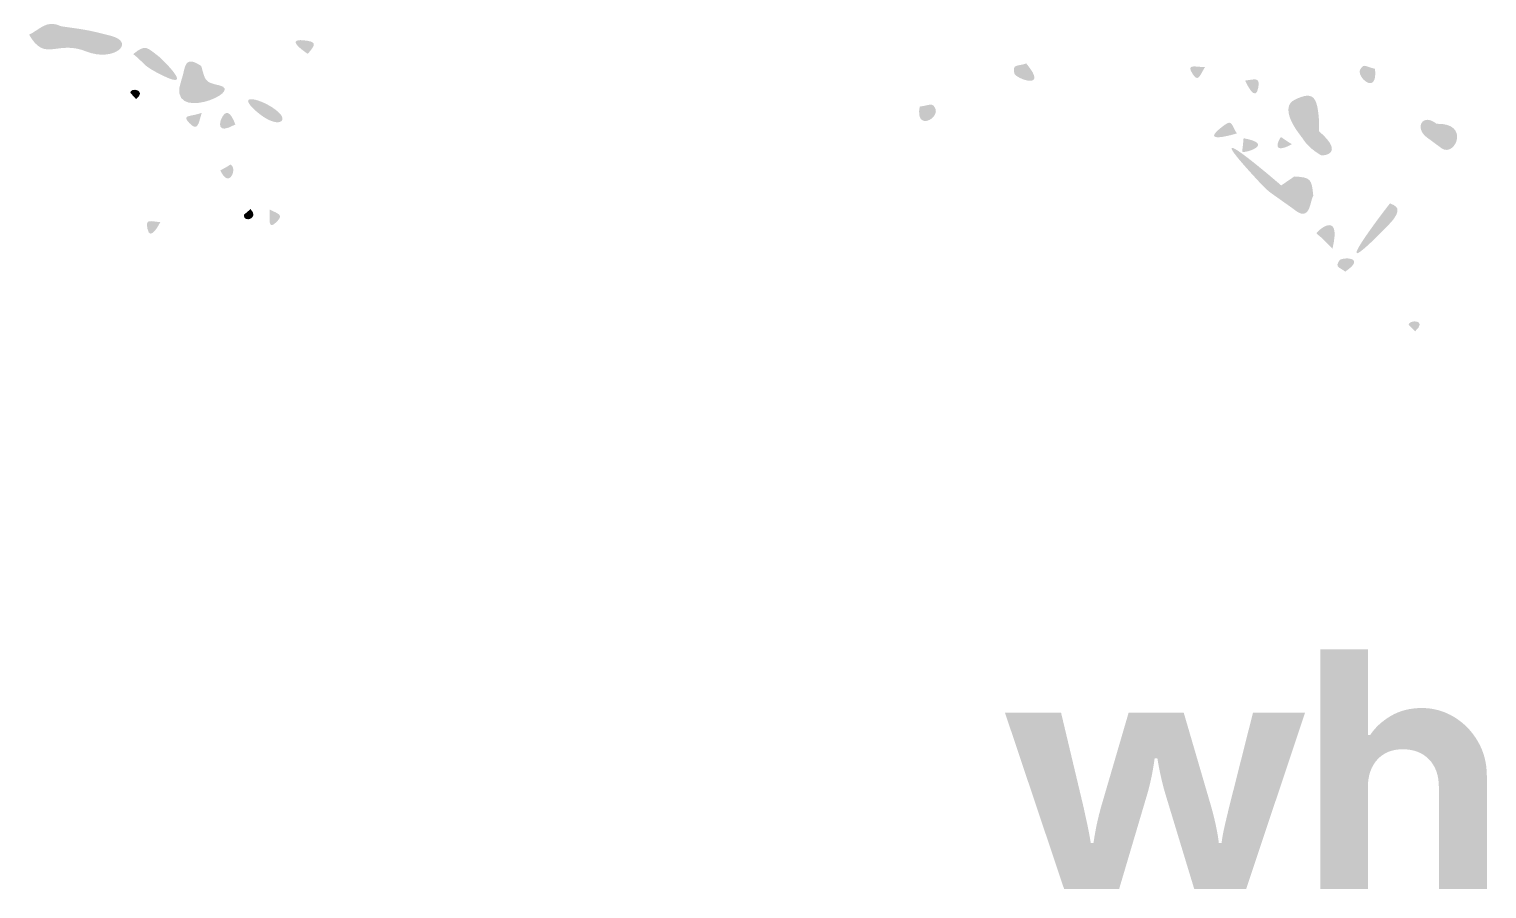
# Model space of a CAD drawing. Header units: millimetres. Extents: x 1296 to 1509, y 27 to 134.
# Drawn here: x 1327.79 to 1365.47, y 28.78 to 51.01 of the extents above; entities that cross this region are included whole.
import ezdxf

# ---------------------------------------------------------------- set-up
doc = ezdxf.new("R2010")
doc.units = ezdxf.units.MM

msp = doc.modelspace()

# ---------------------------------------------------------------- hatches: boundary and pattern name
at = {"true_color": 0x080808, "transparency": 33554687}
h = msp.add_hatch(color=18, dxfattribs=at)
edge = h.paths.add_edge_path(flags=0)
edge.add_spline(control_points=[(1328.616, 51.089), (1329.266, 50.994), (1329.247, 51.009), (1329.894, 50.845), (1330.574, 50.673), (1329.972, 50.155), (1329.269, 50.437), (1328.494, 50.749), (1328.206, 50.138), (1327.789, 50.872), (1328.048, 50.989), (1328.242, 51.279), (1328.616, 51.089)], knot_values=[0, 0, 0, 0, 1, 1, 1, 2, 2, 2, 3, 3, 3, 4, 4, 4, 4], degree=3, periodic=1)
h = msp.add_hatch(color=18, dxfattribs=at)
edge = h.paths.add_edge_path(flags=0)
edge.add_spline(control_points=[(1330.481, 50.369), (1330.805, 50.64), (1330.833, 50.538), (1331.16, 50.293), (1331.185, 50.274), (1332.226, 49.279), (1331.059, 49.909), (1330.719, 50.093), (1330.772, 50.137), (1330.481, 50.369)], knot_values=[0, 0, 0, 0, 1, 1, 1, 2, 2, 2, 3, 3, 3, 3], degree=3, periodic=1)
h = msp.add_hatch(color=18, dxfattribs=at)
edge = h.paths.add_edge_path(flags=0)
edge.add_spline(control_points=[(1334.992, 50.376), (1334.97, 50.391), (1334.299, 50.827), (1334.997, 50.711), (1335.247, 50.669), (1335.152, 50.568), (1334.992, 50.376)], knot_values=[0, 0, 0, 0, 1, 1, 1, 2, 2, 2, 2], degree=3, periodic=1)
h = msp.add_hatch(color=18, dxfattribs=at)
edge = h.paths.add_edge_path(flags=0)
edge.add_spline(control_points=[(1332.239, 50.061), (1332.343, 49.688), (1332.322, 49.643), (1332.702, 49.562), (1333.405, 49.413), (1331.3, 48.528), (1331.725, 49.699), (1331.838, 50.01), (1331.778, 50.367), (1332.239, 50.061)], knot_values=[0, 0, 0, 0, 1, 1, 1, 2, 2, 2, 3, 3, 3, 3], degree=3, periodic=1)
h = msp.add_hatch(color=18, dxfattribs=at)
edge = h.paths.add_edge_path(flags=0)
edge.add_spline(control_points=[(1353.565, 50.127), (1354.17, 49.409), (1353.284, 49.737), (1353.257, 49.87), (1353.206, 50.123), (1353.323, 50.044), (1353.565, 50.127)], knot_values=[0, 0, 0, 0, 1, 1, 1, 2, 2, 2, 2], degree=3, periodic=1)
h = msp.add_hatch(color=18, dxfattribs=at)
edge = h.paths.add_edge_path(flags=0)
edge.add_spline(control_points=[(1358.184, 50.033), (1358.043, 49.79), (1358.002, 49.632), (1357.859, 49.868), (1357.705, 50.123), (1357.912, 50.038), (1358.184, 50.033)], knot_values=[0, 0, 0, 0, 1, 1, 1, 2, 2, 2, 2], degree=3, periodic=1)
h = msp.add_hatch(color=18, dxfattribs=at)
edge = h.paths.add_edge_path(flags=0)
edge.add_spline(control_points=[(1362.581, 49.989), (1362.659, 49.267), (1362.072, 49.788), (1362.205, 49.984), (1362.306, 50.133), (1362.322, 50.047), (1362.581, 49.989)], knot_values=[0, 0, 0, 0, 1, 1, 1, 2, 2, 2, 2], degree=3, periodic=1)
h = msp.add_hatch(color=18, dxfattribs=at)
edge = h.paths.add_edge_path(flags=0)
edge.add_spline(control_points=[(1359.222, 49.685), (1359.501, 49.721), (1359.606, 49.775), (1359.565, 49.512), (1359.497, 49.077), (1359.235, 49.657), (1359.222, 49.685)], knot_values=[0, 0, 0, 0, 1, 1, 1, 2, 2, 2, 2], degree=3, periodic=1)
h = msp.add_hatch(color=18, dxfattribs=at)
edge = h.paths.add_edge_path(flags=0)
edge.add_spline(control_points=[(1330.553, 49.206), (1330.553, 49.206), (1330.404, 49.37), (1330.404, 49.37), (1330.403, 49.523), (1330.85, 49.438), (1330.553, 49.206)], knot_values=[0, 0, 0, 0, 1, 1, 1, 2, 2, 2, 2], degree=3, periodic=1)
h = msp.add_hatch(color=18, dxfattribs=at)
edge = h.paths.add_edge_path(flags=0)
edge.add_spline(control_points=[(1333.679, 48.874), (1333.015, 49.449), (1333.974, 49.169), (1334.28, 48.82), (1334.467, 48.607), (1334.176, 48.45), (1333.679, 48.874)], knot_values=[0, 0, 0, 0, 1, 1, 1, 2, 2, 2, 2], degree=3, periodic=1)
h = msp.add_hatch(color=18, dxfattribs=at)
edge = h.paths.add_edge_path(flags=0)
edge.add_spline(control_points=[(1361.13, 48.693), (1360.789, 48.595), (1360.795, 48.617), (1360.594, 48.346), (1360.554, 48.4), (1360.111, 48.994), (1360.503, 49.188), (1360.993, 49.43), (1361.086, 49.25), (1361.13, 48.693)], knot_values=[0, 0, 0, 0, 1, 1, 1, 2, 2, 2, 3, 3, 3, 3], degree=3, periodic=1)
h = msp.add_hatch(color=18, dxfattribs=at)
edge = h.paths.add_edge_path(flags=0)
edge.add_spline(control_points=[(1350.811, 49.012), (1351.092, 49.049), (1351.121, 49.122), (1351.205, 48.983), (1351.363, 48.718), (1350.685, 48.351), (1350.811, 49.012)], knot_values=[0, 0, 0, 0, 1, 1, 1, 2, 2, 2, 2], degree=3, periodic=1)
h = msp.add_hatch(color=18, dxfattribs=at)
edge = h.paths.add_edge_path(flags=0)
edge.add_spline(control_points=[(1360.156, 46.973), (1360.275, 46.782), (1360.264, 46.782), (1360.167, 46.582), (1359.841, 46.819), (1359.851, 46.781), (1359.57, 47.083), (1357.723, 49.072), (1360.121, 47.005), (1360.156, 46.973)], knot_values=[0, 0, 0, 0, 1, 1, 1, 2, 2, 2, 3, 3, 3, 3], degree=3, periodic=1)
h = msp.add_hatch(color=18, dxfattribs=at)
edge = h.paths.add_edge_path(flags=0)
edge.add_spline(control_points=[(1332.25, 48.852), (1332.164, 48.551), (1332.146, 48.357), (1331.925, 48.592), (1331.718, 48.812), (1331.968, 48.741), (1332.25, 48.852)], knot_values=[0, 0, 0, 0, 1, 1, 1, 2, 2, 2, 2], degree=3, periodic=1)
h = msp.add_hatch(color=18, dxfattribs=at)
edge = h.paths.add_edge_path(flags=0)
edge.add_spline(control_points=[(1333.119, 48.55), (1332.601, 48.256), (1332.738, 48.649), (1332.75, 48.679), (1332.871, 48.968), (1333.005, 48.863), (1333.119, 48.55)], knot_values=[0, 0, 0, 0, 1, 1, 1, 2, 2, 2, 2], degree=3, periodic=1)
h = msp.add_hatch(color=18, dxfattribs=at)
edge = h.paths.add_edge_path(flags=0)
edge.add_spline(control_points=[(1359.011, 48.319), (1358.982, 48.31), (1357.947, 47.994), (1358.687, 48.533), (1358.901, 48.689), (1358.86, 48.531), (1359.011, 48.319)], knot_values=[0, 0, 0, 0, 1, 1, 1, 2, 2, 2, 2], degree=3, periodic=1)
h = msp.add_hatch(color=18, dxfattribs=at)
edge = h.paths.add_edge_path(flags=0)
edge.add_spline(control_points=[(1361.13, 48.693), (1361.13, 48.693), (1361.133, 48.375), (1361.133, 48.375), (1360.902, 48.239), (1360.93, 48.249), (1360.679, 48.229), (1360.679, 48.229), (1360.594, 48.346), (1360.594, 48.346), (1360.795, 48.617), (1360.789, 48.595), (1361.13, 48.693)], knot_values=[0, 0, 0, 0, 1, 1, 1, 2, 2, 2, 3, 3, 3, 4, 4, 4, 4], degree=3, periodic=1)
h = msp.add_hatch(color=18, dxfattribs=at)
edge = h.paths.add_edge_path(flags=0)
edge.add_spline(control_points=[(1364.17, 48.568), (1364.125, 48.331), (1364.102, 48.366), (1363.948, 48.196), (1363.572, 48.455), (1363.815, 48.862), (1364.17, 48.568)], knot_values=[0, 0, 0, 0, 1, 1, 1, 2, 2, 2, 2], degree=3, periodic=1)
h = msp.add_hatch(color=18, dxfattribs=at)
edge = h.paths.add_edge_path(flags=0)
edge.add_spline(control_points=[(1361.133, 48.375), (1361.832, 47.771), (1361.219, 47.732), (1361.177, 47.758), (1360.8, 47.981), (1360.72, 48.191), (1360.679, 48.229), (1360.93, 48.249), (1360.902, 48.239), (1361.133, 48.375)], knot_values=[0, 0, 0, 0, 1, 1, 1, 2, 2, 2, 3, 3, 3, 3], degree=3, periodic=1)
h = msp.add_hatch(color=18, dxfattribs=at)
edge = h.paths.add_edge_path(flags=0)
edge.add_spline(control_points=[(1364.17, 48.568), (1365.051, 48.595), (1364.654, 47.704), (1364.312, 47.928), (1364.281, 47.948), (1364.312, 47.928), (1363.948, 48.196), (1364.102, 48.366), (1364.125, 48.331), (1364.17, 48.568)], knot_values=[0, 0, 0, 0, 1, 1, 1, 2, 2, 2, 3, 3, 3, 3], degree=3, periodic=1)
h = msp.add_hatch(color=18, dxfattribs=at)
edge = h.paths.add_edge_path(flags=0)
edge.add_spline(control_points=[(1359.183, 48.195), (1360.015, 48.039), (1359.21, 47.803), (1359.156, 47.842), (1359.133, 47.859), (1359.156, 47.842), (1359.183, 48.195)], knot_values=[0, 0, 0, 0, 1, 1, 1, 2, 2, 2, 2], degree=3, periodic=1)
h = msp.add_hatch(color=18, dxfattribs=at)
edge = h.paths.add_edge_path(flags=0)
edge.add_spline(control_points=[(1360.433, 48.038), (1359.852, 47.731), (1360.121, 48.201), (1360.143, 48.216), (1360.166, 48.231), (1360.143, 48.216), (1360.433, 48.038)], knot_values=[0, 0, 0, 0, 1, 1, 1, 2, 2, 2, 2], degree=3, periodic=1)
h = msp.add_hatch(color=18, dxfattribs=at)
edge = h.paths.add_edge_path(flags=0)
edge.add_spline(control_points=[(1332.733, 47.363), (1333.006, 47.508), (1332.985, 47.521), (1333.006, 47.508), (1333.174, 47.408), (1332.958, 46.864), (1332.733, 47.363)], knot_values=[0, 0, 0, 0, 1, 1, 1, 2, 2, 2, 2], degree=3, periodic=1)
h = msp.add_hatch(color=18, dxfattribs=at)
edge = h.paths.add_edge_path(flags=0)
edge.add_spline(control_points=[(1360.495, 47.205), (1360.628, 46.915), (1360.591, 46.91), (1360.828, 46.729), (1360.469, 46.418), (1360.502, 46.393), (1360.469, 46.368), (1360.469, 46.368), (1360.167, 46.582), (1360.167, 46.582), (1360.264, 46.782), (1360.275, 46.782), (1360.156, 46.973), (1360.156, 46.973), (1360.495, 47.205), (1360.495, 47.205)], knot_values=[0, 0, 0, 0, 1, 1, 1, 2, 2, 2, 3, 3, 3, 4, 4, 4, 5, 5, 5, 5], degree=3, periodic=1)
h = msp.add_hatch(color=18, dxfattribs=at)
edge = h.paths.add_edge_path(flags=0)
edge.add_spline(control_points=[(1360.495, 47.205), (1360.928, 47.184), (1360.944, 47.131), (1360.985, 46.708), (1360.985, 46.708), (1360.828, 46.729), (1360.828, 46.729), (1360.591, 46.91), (1360.628, 46.915), (1360.495, 47.205)], knot_values=[0, 0, 0, 0, 1, 1, 1, 2, 2, 2, 3, 3, 3, 3], degree=3, periodic=1)
h = msp.add_hatch(color=18, dxfattribs=at)
edge = h.paths.add_edge_path(flags=0)
edge.add_spline(control_points=[(1360.828, 46.729), (1360.828, 46.729), (1360.985, 46.708), (1360.985, 46.708), (1360.895, 46.569), (1360.911, 45.986), (1360.469, 46.368), (1360.502, 46.393), (1360.469, 46.418), (1360.828, 46.729)], knot_values=[0, 0, 0, 0, 1, 1, 1, 2, 2, 2, 3, 3, 3, 3], degree=3, periodic=1)
h = msp.add_hatch(color=18, dxfattribs=at)
edge = h.paths.add_edge_path(flags=0)
edge.add_spline(control_points=[(1333.513, 46.362), (1333.756, 46.118), (1333.326, 45.995), (1333.339, 46.207), (1333.34, 46.226), (1333.339, 46.207), (1333.513, 46.362)], knot_values=[0, 0, 0, 0, 1, 1, 1, 2, 2, 2, 2], degree=3, periodic=1)
h = msp.add_hatch(color=18, dxfattribs=at)
edge = h.paths.add_edge_path(flags=0)
edge.add_spline(control_points=[(1334.009, 46.35), (1334.241, 46.233), (1334.375, 46.216), (1334.182, 46.026), (1333.974, 45.822), (1334, 46.039), (1334.009, 46.35)], knot_values=[0, 0, 0, 0, 1, 1, 1, 2, 2, 2, 2], degree=3, periodic=1)
h = msp.add_hatch(color=18, dxfattribs=at)
edge = h.paths.add_edge_path(flags=0)
edge.add_spline(control_points=[(1361.481, 45.337), (1361.113, 45.727), (1361.09, 45.694), (1361.069, 45.735), (1361.053, 45.767), (1361.731, 46.39), (1361.481, 45.337)], knot_values=[0, 0, 0, 0, 1, 1, 1, 2, 2, 2, 2], degree=3, periodic=1)
h = msp.add_hatch(color=18, dxfattribs=at)
edge = h.paths.add_edge_path(flags=0)
edge.add_spline(control_points=[(1362.97, 46.511), (1363.078, 46.45), (1363.378, 46.404), (1362.908, 45.926), (1361.075, 44.061), (1362.938, 46.478), (1362.97, 46.511)], knot_values=[0, 0, 0, 0, 1, 1, 1, 2, 2, 2, 2], degree=3, periodic=1)
h = msp.add_hatch(color=18, dxfattribs=at)
edge = h.paths.add_edge_path(flags=0)
edge.add_spline(control_points=[(1331.178, 46.024), (1331.165, 45.998), (1330.916, 45.494), (1330.847, 45.856), (1330.798, 46.115), (1330.908, 46.048), (1331.178, 46.024)], knot_values=[0, 0, 0, 0, 1, 1, 1, 2, 2, 2, 2], degree=3, periodic=1)
h = msp.add_hatch(color=18, dxfattribs=at)
edge = h.paths.add_edge_path(flags=0)
edge.add_spline(control_points=[(1361.812, 44.745), (1361.645, 44.873), (1361.543, 44.848), (1361.66, 45.033), (1361.718, 45.125), (1362.384, 45.132), (1361.812, 44.745)], knot_values=[0, 0, 0, 0, 1, 1, 1, 2, 2, 2, 2], degree=3, periodic=1)
h = msp.add_hatch(color=18, dxfattribs=at)
edge = h.paths.add_edge_path(flags=0)
edge.add_spline(control_points=[(1363.62, 43.203), (1363.453, 43.375), (1363.453, 43.356), (1363.453, 43.375), (1363.455, 43.502), (1363.955, 43.511), (1363.62, 43.203)], knot_values=[0, 0, 0, 0, 1, 1, 1, 2, 2, 2, 2], degree=3, periodic=1)
at = {"true_color": 0x000000, "transparency": 33554687}
h = msp.add_hatch(color=18, dxfattribs=at)
edge = h.paths.add_edge_path(flags=0)
edge.add_spline(control_points=[(1361.165, 34.981), (1361.165, 34.981), (1362.397, 34.981), (1362.397, 34.981), (1362.397, 34.981), (1362.397, 32.764), (1362.397, 32.764), (1362.397, 32.764), (1362.458, 32.764), (1362.458, 32.764), (1362.58, 32.953), (1362.757, 33.116), (1362.987, 33.254), (1363.217, 33.391), (1363.486, 33.46), (1363.795, 33.46), (1364.092, 33.46), (1364.368, 33.383), (1364.625, 33.228), (1364.881, 33.073), (1365.086, 32.863), (1365.241, 32.596), (1365.395, 32.33), (1365.472, 32.033), (1365.472, 31.707), (1365.472, 31.707), (1365.472, 28.784), (1365.472, 28.784), (1365.472, 28.784), (1364.232, 28.784), (1364.232, 28.784), (1364.232, 28.784), (1364.232, 31.414), (1364.232, 31.414), (1364.232, 31.718), (1364.147, 31.957), (1363.978, 32.132), (1363.809, 32.307), (1363.582, 32.394), (1363.297, 32.394), (1363.023, 32.394), (1362.805, 32.305), (1362.642, 32.128), (1362.479, 31.95), (1362.397, 31.712), (1362.397, 31.414), (1362.397, 31.414), (1362.397, 28.784), (1362.397, 28.784), (1362.397, 28.784), (1361.165, 28.784), (1361.165, 28.784), (1361.165, 28.784), (1361.165, 34.981), (1361.165, 34.981)], knot_values=[0, 0, 0, 0, 1, 1, 1, 2, 2, 2, 3, 3, 3, 4, 4, 4, 5, 5, 5, 6, 6, 6, 7, 7, 7, 8, 8, 8, 9, 9, 9, 10, 10, 10, 11, 11, 11, 12, 12, 12, 13, 13, 13, 14, 14, 14, 15, 15, 15, 16, 16, 16, 17, 17, 17, 18, 18, 18, 18], degree=3, periodic=1)
h = msp.add_hatch(color=18, dxfattribs=at)
edge = h.paths.add_edge_path(flags=0)
edge.add_spline(control_points=[(1353.015, 33.34), (1353.015, 33.34), (1354.465, 33.34), (1354.465, 33.34), (1354.465, 33.34), (1355.05, 30.882), (1355.05, 30.882), (1355.05, 30.882), (1355.094, 30.675), (1355.094, 30.675), (1355.158, 30.394), (1355.204, 30.16), (1355.233, 29.97), (1355.233, 29.97), (1355.303, 29.97), (1355.303, 29.97), (1355.327, 30.131), (1355.354, 30.287), (1355.386, 30.439), (1355.418, 30.591), (1355.455, 30.741), (1355.496, 30.89), (1355.496, 30.89), (1356.212, 33.34), (1356.212, 33.34), (1356.212, 33.34), (1357.636, 33.34), (1357.636, 33.34), (1357.636, 33.34), (1358.352, 30.89), (1358.352, 30.89), (1358.451, 30.529), (1358.515, 30.223), (1358.544, 29.97), (1358.544, 29.97), (1358.614, 29.97), (1358.614, 29.97), (1358.632, 30.108), (1358.659, 30.258), (1358.697, 30.422), (1358.735, 30.585), (1358.772, 30.738), (1358.806, 30.882), (1358.806, 30.882), (1359.427, 33.34), (1359.427, 33.34), (1359.427, 33.34), (1360.772, 33.34), (1360.772, 33.34), (1360.772, 33.34), (1359.252, 28.784), (1359.252, 28.784), (1359.252, 28.784), (1357.907, 28.784), (1357.907, 28.784), (1357.907, 28.784), (1357.155, 31.26), (1357.155, 31.26), (1357.08, 31.512), (1357.013, 31.813), (1356.954, 32.162), (1356.954, 32.162), (1356.885, 32.162), (1356.885, 32.162), (1356.844, 31.853), (1356.783, 31.552), (1356.701, 31.26), (1356.701, 31.26), (1355.967, 28.784), (1355.967, 28.784), (1355.967, 28.784), (1354.543, 28.784), (1354.543, 28.784), (1354.543, 28.784), (1353.015, 33.34), (1353.015, 33.34)], knot_values=[0, 0, 0, 0, 1, 1, 1, 2, 2, 2, 3, 3, 3, 4, 4, 4, 5, 5, 5, 6, 6, 6, 7, 7, 7, 8, 8, 8, 9, 9, 9, 10, 10, 10, 11, 11, 11, 12, 12, 12, 13, 13, 13, 14, 14, 14, 15, 15, 15, 16, 16, 16, 17, 17, 17, 18, 18, 18, 19, 19, 19, 20, 20, 20, 21, 21, 21, 22, 22, 22, 23, 23, 23, 24, 24, 24, 25, 25, 25, 25], degree=3, periodic=1)

doc.saveas('drawing.dxf')
